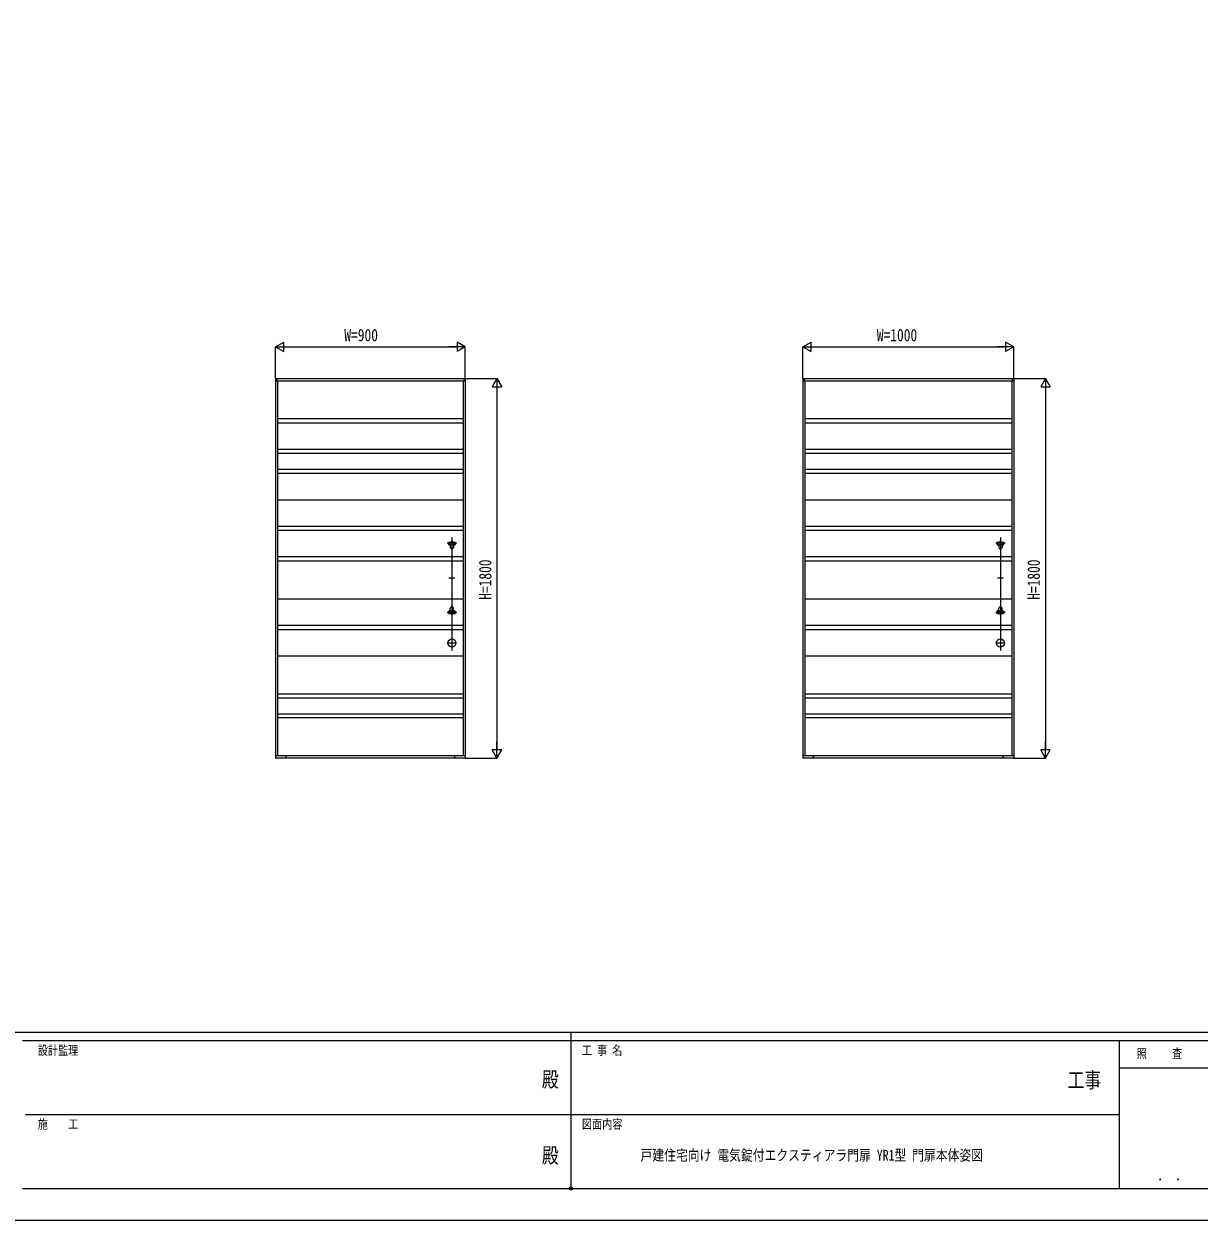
# Model space of a CAD drawing. Units: millimetres, scale not verified. Extents: x -8410 to 8410, y -5940 to 5940.
# Drawn here: x -2602 to 2968, y -5940 to -269 of the extents above; entities that cross this region are included whole.
import ezdxf
from ezdxf.enums import TextEntityAlignment as Align

# ---------------------------------------------------------------- set-up
doc = ezdxf.new("R2010")
doc.units = ezdxf.units.MM
doc.header["$LTSCALE"] = 30
doc.header["$PDMODE"] = 32
doc.header["$PDSIZE"] = 15
for name, color, linetype in [('0-1_USER1', 3, 'Continuous'), ('0-2_YKK_12', 2, 'Continuous'), ('0-3_YKK_A1', 4, 'Continuous'), ('0-4_YKK_D', 6, 'Continuous'), ('0-5_YKK_ZWAK', 7, 'Continuous')]:
    doc.layers.add(name, color=color, linetype=linetype)
doc.styles.add('ＭＳ ゴシック', font='')
doc.styles.get('ＭＳ ゴシック').set_extended_font_data('MS Gothic')

msp = doc.modelspace()

# ---------------------------------------------------------------- linework, layer by layer
at = {"layer": '0-2_YKK_12'}
for p, q in [((-573.46, -2703.16), (-573.46, -3239.47)), ((2026.54, -2703.16), (2026.54, -3239.47)), ((-550.46, -2731), (-595.7, -2731)), ((-557.97, -2740), (-588.86, -2740)), ((2049.54, -2731), (2004.3, -2731)), ((2042.03, -2740), (2011.14, -2740)), ((-587.72, -2895), (-559.2, -2895)), ((2012.28, -2895), (2040.8, -2895)), ((-550.46, -3059), (-595.7, -3059)), ((-588.85, -3050), (-560.33, -3050)), ((2049.54, -3059), (2004.3, -3059)), ((2011.15, -3050), (2039.67, -3050)), ((-551.08, -3204), (-596.32, -3204)), ((2048.92, -3204), (2003.68, -3204))]:
    msp.add_line(p, q, dxfattribs=at)
at = {"layer": '0-3_YKK_A1'}
for p, q in [((-1409.96, -1950), (-509.96, -1950)), ((-1409.96, -1950), (-1409.96, -2905)), ((-1409.96, -1961), (-509.96, -1961)), ((-1402.96, -1950), (-1402.96, -1961)), ((-1399.96, -1961), (-1399.96, -3739)), ((-519.96, -1961), (-519.96, -3739)), ((-516.96, -1950), (-516.96, -1961)), ((-509.96, -1950), (-509.96, -3750)), ((1090.04, -1950), (2090.04, -1950)), ((1090.04, -1950), (1090.04, -2905)), ((1090.04, -1961), (2090.04, -1961)), ((1097.04, -1950), (1097.04, -1961)), ((1100.04, -1961), (1100.04, -3739)), ((2080.04, -1961), (2080.04, -3739)), ((2083.04, -1950), (2083.04, -1961)), ((2090.04, -1950), (2090.04, -3750)), ((-519.76, -2141), (-1399.96, -2141)), ((2080.24, -2141), (1100.04, -2141)), ((-519.76, -2161), (-1399.96, -2161)), ((2080.24, -2161), (1100.04, -2161)), ((-519.76, -2286), (-1399.96, -2286)), ((-519.76, -2306), (-1399.96, -2306)), ((2080.24, -2286), (1100.04, -2286)), ((2080.24, -2306), (1100.04, -2306)), ((-519.76, -2381), (-1399.96, -2381)), ((2080.24, -2381), (1100.04, -2381)), ((-519.76, -2401), (-1399.96, -2401)), ((2080.24, -2401), (1100.04, -2401)), ((-519.76, -2526), (-1399.96, -2526)), ((2080.24, -2526), (1100.04, -2526)), ((-519.76, -2651), (-1399.96, -2651)), ((2080.24, -2651), (1100.04, -2651)), ((-519.76, -2671), (-1399.96, -2671)), ((-572.21, -2721.5), (-574.71, -2721.5)), ((-572.21, -2721.5), (-574.71, -2721.5)), ((2080.24, -2671), (1100.04, -2671)), ((2027.79, -2721.5), (2025.29, -2721.5)), ((2027.79, -2721.5), (2025.29, -2721.5)), ((-590.96, -2729), (-590.96, -2733)), ((-590.96, -2729), (-590.96, -2733)), ((-587.96, -2726), (-577.71, -2726)), ((-587.96, -2726), (-577.71, -2726)), ((-577.71, -2754), (-578.46, -2754)), ((-577.71, -2754), (-578.46, -2754)), ((-577.71, -2724.5), (-577.71, -2726)), ((-577.71, -2724.5), (-577.71, -2726)), ((-577.71, -2755.5), (-577.71, -2754)), ((-577.71, -2755.5), (-577.71, -2754)), ((-572.21, -2758.5), (-574.71, -2758.5)), ((-572.21, -2758.5), (-574.71, -2758.5)), ((-569.21, -2755.5), (-569.21, -2754)), ((-568.46, -2754), (-569.21, -2754)), ((-569.21, -2755.5), (-569.21, -2754)), ((-568.46, -2754), (-569.21, -2754)), ((-568.83, -2726), (-558.58, -2726)), ((-568.83, -2726), (-558.58, -2726)), ((-565.46, -2736), (-565.46, -2751)), ((-565.46, -2736), (-558.96, -2736)), ((-565.46, -2736), (-565.46, -2751)), ((-565.46, -2736), (-558.96, -2736)), ((-565.08, -2736), (-558.58, -2736)), ((-565.08, -2736), (-558.58, -2736)), ((-555.96, -2729), (-555.96, -2733)), ((-555.96, -2729), (-555.96, -2733)), ((2009.04, -2729), (2009.04, -2733)), ((2009.04, -2729), (2009.04, -2733)), ((2012.04, -2726), (2022.29, -2726)), ((2012.04, -2726), (2022.29, -2726)), ((2022.29, -2754), (2021.54, -2754)), ((2022.29, -2754), (2021.54, -2754)), ((2022.29, -2724.5), (2022.29, -2726)), ((2022.29, -2724.5), (2022.29, -2726)), ((2022.29, -2755.5), (2022.29, -2754)), ((2022.29, -2755.5), (2022.29, -2754)), ((2027.79, -2758.5), (2025.29, -2758.5)), ((2027.79, -2758.5), (2025.29, -2758.5)), ((2030.79, -2755.5), (2030.79, -2754)), ((2031.54, -2754), (2030.79, -2754)), ((2030.79, -2755.5), (2030.79, -2754)), ((2031.54, -2754), (2030.79, -2754)), ((2031.17, -2726), (2041.42, -2726)), ((2031.17, -2726), (2041.42, -2726)), ((2034.54, -2736), (2034.54, -2751)), ((2034.54, -2736), (2041.04, -2736)), ((2034.54, -2736), (2034.54, -2751)), ((2034.54, -2736), (2041.04, -2736)), ((2034.92, -2736), (2041.42, -2736)), ((2034.92, -2736), (2041.42, -2736)), ((2044.04, -2729), (2044.04, -2733)), ((2044.04, -2729), (2044.04, -2733)), ((-519.96, -2796), (-1399.96, -2796)), ((-519.96, -2816), (-1399.96, -2816)), ((2080.04, -2796), (1100.04, -2796)), ((2080.04, -2816), (1100.04, -2816)), ((-1409.96, -2905), (-1409.96, -3750)), ((1090.04, -2905), (1090.04, -3750)), ((-519.96, -2996), (-1399.96, -2996)), ((2080.04, -2996), (1100.04, -2996)), ((-590.96, -3061), (-590.96, -3057)), ((-590.96, -3061), (-590.96, -3057)), ((-577.71, -3036), (-578.46, -3036)), ((-577.71, -3036), (-578.46, -3036)), ((-577.71, -3034.5), (-577.71, -3036)), ((-577.71, -3034.5), (-577.71, -3036)), ((-572.21, -3031.5), (-574.71, -3031.5)), ((-572.21, -3031.5), (-574.71, -3031.5)), ((-569.21, -3034.5), (-569.21, -3036)), ((-569.21, -3034.5), (-569.21, -3036)), ((-568.46, -3036), (-569.21, -3036)), ((-568.46, -3036), (-569.21, -3036)), ((-565.46, -3054), (-565.46, -3039)), ((-565.46, -3054), (-565.46, -3039)), ((-565.46, -3054), (-558.96, -3054)), ((-565.46, -3054), (-558.96, -3054)), ((-565.08, -3054), (-558.58, -3054)), ((-565.08, -3054), (-558.58, -3054)), ((-555.96, -3061), (-555.96, -3057)), ((-555.96, -3061), (-555.96, -3057)), ((2009.04, -3061), (2009.04, -3057)), ((2009.04, -3061), (2009.04, -3057)), ((2022.29, -3036), (2021.54, -3036)), ((2022.29, -3036), (2021.54, -3036)), ((2022.29, -3034.5), (2022.29, -3036)), ((2022.29, -3034.5), (2022.29, -3036)), ((2027.79, -3031.5), (2025.29, -3031.5)), ((2027.79, -3031.5), (2025.29, -3031.5)), ((2030.79, -3034.5), (2030.79, -3036)), ((2030.79, -3034.5), (2030.79, -3036)), ((2031.54, -3036), (2030.79, -3036)), ((2031.54, -3036), (2030.79, -3036)), ((2034.54, -3054), (2034.54, -3039)), ((2034.54, -3054), (2034.54, -3039)), ((2034.54, -3054), (2041.04, -3054)), ((2034.54, -3054), (2041.04, -3054)), ((2034.92, -3054), (2041.42, -3054)), ((2034.92, -3054), (2041.42, -3054)), ((2044.04, -3061), (2044.04, -3057)), ((2044.04, -3061), (2044.04, -3057)), ((-587.96, -3064), (-577.71, -3064)), ((-587.96, -3064), (-577.71, -3064)), ((-577.71, -3065.5), (-577.71, -3064)), ((-577.71, -3065.5), (-577.71, -3064)), ((-572.21, -3068.5), (-574.71, -3068.5)), ((-572.21, -3068.5), (-574.71, -3068.5)), ((-568.83, -3064), (-558.58, -3064)), ((-568.83, -3064), (-558.58, -3064)), ((2012.04, -3064), (2022.29, -3064)), ((2012.04, -3064), (2022.29, -3064)), ((2022.29, -3065.5), (2022.29, -3064)), ((2022.29, -3065.5), (2022.29, -3064)), ((2027.79, -3068.5), (2025.29, -3068.5)), ((2027.79, -3068.5), (2025.29, -3068.5)), ((2031.17, -3064), (2041.42, -3064)), ((2031.17, -3064), (2041.42, -3064)), ((-519.96, -3121), (-1399.96, -3121)), ((-519.96, -3141), (-1399.96, -3141)), ((2080.04, -3121), (1100.04, -3121)), ((2080.04, -3141), (1100.04, -3141)), ((-519.96, -3266), (-1399.96, -3266)), ((2080.04, -3266), (1100.04, -3266)), ((-519.96, -3446), (-1399.96, -3446)), ((2080.04, -3446), (1100.04, -3446)), ((-519.96, -3466), (-1399.96, -3466)), ((2080.04, -3466), (1100.04, -3466)), ((-519.96, -3541), (-1399.96, -3541)), ((-519.96, -3559), (-1399.96, -3559)), ((2080.04, -3541), (1100.04, -3541)), ((2080.04, -3559), (1100.04, -3559)), ((-509.96, -3739), (-1409.96, -3739)), ((-1359.46, -3750), (-1359.46, -3739)), ((-560.46, -3750), (-560.46, -3739)), ((2090.04, -3739), (1090.04, -3739)), ((1140.54, -3750), (1140.54, -3739)), ((2039.54, -3750), (2039.54, -3739)), ((-509.96, -3750), (-1409.96, -3750)), ((2090.04, -3750), (1090.04, -3750))]:
    msp.add_line(p, q, dxfattribs=at)
for points in [[(-587.96, -2736), (-581.46, -2736), (-581.46, -2751)], [(-587.96, -2736), (-581.46, -2736), (-581.46, -2751)], [(-569.21, -2724.5), (-569.21, -2726), (-558.96, -2726)], [(-569.21, -2724.5), (-569.21, -2726), (-558.96, -2726)], [(2012.04, -2736), (2018.54, -2736), (2018.54, -2751)], [(2012.04, -2736), (2018.54, -2736), (2018.54, -2751)], [(2030.79, -2724.5), (2030.79, -2726), (2041.04, -2726)], [(2030.79, -2724.5), (2030.79, -2726), (2041.04, -2726)], [(-587.96, -3054), (-581.46, -3054), (-581.46, -3039)], [(-587.96, -3054), (-581.46, -3054), (-581.46, -3039)], [(2012.04, -3054), (2018.54, -3054), (2018.54, -3039)], [(2012.04, -3054), (2018.54, -3054), (2018.54, -3039)], [(-569.21, -3065.5), (-569.21, -3064), (-558.96, -3064)], [(-569.21, -3065.5), (-569.21, -3064), (-558.96, -3064)], [(2030.79, -3065.5), (2030.79, -3064), (2041.04, -3064)], [(2030.79, -3065.5), (2030.79, -3064), (2041.04, -3064)]]:
    msp.add_lwpolyline(points, dxfattribs=at)
for centre in [(-573.46, -3204), (-573.46, -3204), (2026.54, -3204), (2026.54, -3204)]:
    msp.add_circle(centre, 19, dxfattribs=at)
for centre, start, end in [((-574.71, -2724.5), 90, 180), ((-574.71, -2724.5), 90, 180), ((-572.21, -2724.5), 0, 90), ((-572.21, -2724.5), 0, 90), ((2025.29, -2724.5), 90, 180), ((2025.29, -2724.5), 90, 180), ((2027.79, -2724.5), 0, 90), ((2027.79, -2724.5), 0, 90), ((-587.96, -2729), 90, 180), ((-587.96, -2729), 90, 180), ((-587.96, -2733), 180, 270), ((-587.96, -2733), 180, 270), ((-578.46, -2751), 180, 270), ((-578.46, -2751), 180, 270), ((-574.71, -2755.5), 180, 270), ((-574.71, -2755.5), 180, 270), ((-572.21, -2755.5), 270, 0), ((-572.21, -2755.5), 270, 0), ((-568.46, -2751), 270, 0), ((-568.46, -2751), 270, 0), ((-558.96, -2729), 0, 90), ((-558.96, -2729), 0, 90), ((-558.96, -2733), 270, 0), ((-558.96, -2733), 270, 0), ((2012.04, -2729), 90, 180), ((2012.04, -2729), 90, 180), ((2012.04, -2733), 180, 270), ((2012.04, -2733), 180, 270), ((2021.54, -2751), 180, 270), ((2021.54, -2751), 180, 270), ((2025.29, -2755.5), 180, 270), ((2025.29, -2755.5), 180, 270), ((2027.79, -2755.5), 270, 0), ((2027.79, -2755.5), 270, 0), ((2031.54, -2751), 270, 0), ((2031.54, -2751), 270, 0), ((2041.04, -2729), 0, 90), ((2041.04, -2729), 0, 90), ((2041.04, -2733), 270, 0), ((2041.04, -2733), 270, 0), ((-587.96, -3057), 90, 180), ((-587.96, -3057), 90, 180), ((-587.96, -3061), 180, 270), ((-587.96, -3061), 180, 270), ((-578.46, -3039), 90, 180), ((-578.46, -3039), 90, 180), ((-574.71, -3034.5), 90, 180), ((-574.71, -3034.5), 90, 180), ((-572.21, -3034.5), 0, 90), ((-572.21, -3034.5), 0, 90), ((-568.46, -3039), 0, 90), ((-568.46, -3039), 0, 90), ((-558.96, -3057), 0, 90), ((-558.96, -3057), 0, 90), ((-558.96, -3061), 270, 0), ((-558.96, -3061), 270, 0), ((2012.04, -3057), 90, 180), ((2012.04, -3057), 90, 180), ((2012.04, -3061), 180, 270), ((2012.04, -3061), 180, 270), ((2021.54, -3039), 90, 180), ((2021.54, -3039), 90, 180), ((2025.29, -3034.5), 90, 180), ((2025.29, -3034.5), 90, 180), ((2027.79, -3034.5), 0, 90), ((2027.79, -3034.5), 0, 90), ((2031.54, -3039), 0, 90), ((2031.54, -3039), 0, 90), ((2041.04, -3057), 0, 90), ((2041.04, -3057), 0, 90), ((2041.04, -3061), 270, 0), ((2041.04, -3061), 270, 0), ((-574.71, -3065.5), 180, 270), ((-574.71, -3065.5), 180, 270), ((-572.21, -3065.5), 270, 0), ((-572.21, -3065.5), 270, 0), ((2025.29, -3065.5), 180, 270), ((2025.29, -3065.5), 180, 270), ((2027.79, -3065.5), 270, 0), ((2027.79, -3065.5), 270, 0)]:
    msp.add_arc(centre, 3, start, end, dxfattribs=at)
at = {"layer": '0-4_YKK_D'}
for p, q in [((-1409.96, -1800), (-1370.99, -1777.5)), ((-1409.96, -1949), (-1409.96, -1799)), ((-1409.96, -1800), (-1370.99, -1822.5)), ((-1409.96, -1800), (-1332.02, -1800)), ((-1370.99, -1822.5), (-1370.99, -1777.5)), ((-1364.96, -1800), (-554.96, -1800)), ((-509.96, -1800), (-587.9, -1800)), ((-509.96, -1800), (-548.93, -1777.5)), ((-548.93, -1777.5), (-548.93, -1822.5)), ((-509.96, -1800), (-548.93, -1822.5)), ((-509.96, -1949), (-509.96, -1799)), ((1090.04, -1800), (1129.01, -1777.5)), ((1090.04, -1949), (1090.04, -1799)), ((1090.04, -1800), (1129.01, -1822.5)), ((1090.04, -1800), (1167.98, -1800)), ((1129.01, -1822.5), (1129.01, -1777.5)), ((1135.04, -1800), (2045.04, -1800)), ((2090.04, -1800), (2012.1, -1800)), ((2090.04, -1800), (2051.07, -1777.5)), ((2051.07, -1777.5), (2051.07, -1822.5)), ((2090.04, -1800), (2051.07, -1822.5)), ((2090.04, -1949), (2090.04, -1799)), ((-508.96, -1950), (-358.96, -1950)), ((-359.96, -1950), (-382.46, -1988.97)), ((-359.96, -1950), (-337.46, -1988.97)), ((-359.96, -1950), (-359.96, -2027.94)), ((2091.04, -1950), (2241.04, -1950)), ((2240.04, -1950), (2217.54, -1988.97)), ((2240.04, -1950), (2262.54, -1988.97)), ((2240.04, -1950), (2240.04, -2027.94)), ((-382.46, -1988.97), (-337.46, -1988.97)), ((-359.96, -1995), (-359.96, -3705)), ((2217.54, -1988.97), (2262.54, -1988.97)), ((2240.04, -1995), (2240.04, -3705)), ((-359.96, -3750), (-359.96, -3672.06)), ((2240.04, -3750), (2240.04, -3672.06)), ((-359.96, -3750), (-382.46, -3711.03)), ((-337.46, -3711.03), (-382.46, -3711.03)), ((-359.96, -3750), (-337.46, -3711.03)), ((2240.04, -3750), (2217.54, -3711.03)), ((2262.54, -3711.03), (2217.54, -3711.03)), ((2240.04, -3750), (2262.54, -3711.03)), ((-508.96, -3750), (-358.96, -3750)), ((2091.04, -3750), (2241.04, -3750))]:
    msp.add_line(p, q, dxfattribs=at)
at = {"layer": '0-5_YKK_ZWAK'}
for p, q in [((7790.04, -5050), (-7809.96, -5050)), ((-9.96, -5090), (-2609.96, -5090)), ((-9.96, -5050), (-9.96, -5790)), ((2590.04, -5090), (-9.96, -5090)), ((3970.04, -5220), (2590.04, -5220)), ((-2594.96, -5440), (-9.96, -5440)), ((-9.96, -5440), (2590.04, -5440)), ((-2609.96, -5790), (-9.96, -5790)), ((-9.96, -5790), (2590.04, -5790)), ((2590.04, -5790), (3970.04, -5790))]:
    msp.add_line(p, q, dxfattribs=at)
msp.add_lwpolyline([(-8410, -5940), (8410, -5940), (8410, 5940), (-8410, 5940)], close=True, dxfattribs=at)
msp.add_lwpolyline([(3970.04, -5090), (2590.04, -5090), (2590.04, -5790)], dxfattribs=at)
msp.add_point((-9.96, -5790), dxfattribs=at)

# ---------------------------------------------------------------- texts
at = {"layer": '0-1_USER1', "style": 'ＭＳ ゴシック', "width": 0.8}
msp.add_text('戸建住宅向け 電気錠付エクスティアラ門扉 YR1型 門扉本体姿図', height=51.32, dxfattribs=at).set_placement((320.62, -5673.44), align=Align.BOTTOM_LEFT)
at = {"layer": '0-4_YKK_D', "style": 'ＭＳ ゴシック', "width": 0.8}
for s, p in [('W=900', (-1083.69, -1791)), ('W=1000', (1440.71, -1791))]:
    msp.add_text(s, height=58.65, dxfattribs=at).set_placement(p, align=Align.BOTTOM_LEFT)
for p in [(-368.96, -2999.33), (2231.04, -2999.33)]:
    msp.add_text('H=1800', height=58.65, rotation=90, dxfattribs=at).set_placement(p, align=Align.BOTTOM_LEFT)
at = {"layer": '0-5_YKK_ZWAK', "style": 'ＭＳ ゴシック', "width": 0.8}
for s, height, p in [('設計監理', 43.99, (-2536.63, -5170)), ('工 事 名', 43.99, (42.54, -5170)), ('照     査', 43.99, (2672.84, -5185)), ('殿', 73.31, (-147.33, -5331.67)), ('工事', 73.31, (2344.67, -5334.93)), ('施\u3000\u3000工', 43.99, (-2536.63, -5520)), ('図面内容', 43.99, (42.54, -5520)), ('殿', 73.31, (-147.33, -5691.67)), ('． ．', 51.83, (2770, -5768.7))]:
    msp.add_text(s, height=height, dxfattribs=at).set_placement(p, align=Align.BOTTOM_LEFT)

doc.saveas('drawing.dxf')
